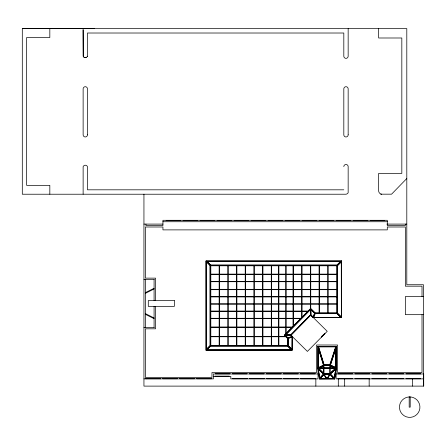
<?xml version="1.0" encoding="UTF-8"?>
<svg xmlns="http://www.w3.org/2000/svg" width="446" height="446" viewBox="0 0 446 446"><rect width="100%" height="100%" fill="white"/><g stroke="black" fill="none" stroke-linecap="round" stroke-linejoin="round"><path stroke-width="0.67" d="M335.654 369.076L334.467 378.13L335.654 369.076L330.464 373.96L334.467 378.13M334.695 377.834L335.414 372.51M335.598 371.178L335.86 368.424M334.678 378.994L336.122 368.173L330.051 374.055L323.729 374.055L318.02 368.173L323.813 374.055L329.968 374.027L334.678 378.933L319.47 378.994L318.02 368.173M319.47 378.933L334.678 378.871L336.156 368.206L329.968 373.965L336.122 368.173M329.705 364.923L335.632 346.776L318.511 346.776L324.086 364.923L329.705 364.895L324.086 364.895L318.511 346.776M213.411 376.418L230.838 376.418L230.794 378.871L318.02 378.871L318.02 346.425L336.122 346.425L329.968 365.28L336.195 368.173L336.195 346.453L317.948 346.453L317.948 368.173L336.195 368.173M336.195 346.453L330.04 365.28L323.74 365.28L317.948 346.453M330.358 365.073L335.899 348.332L335.899 367.649L330.358 365.073L335.899 367.649M330.425 365.073L335.899 348.332M311.007 309.574L310.985 315.054L313.064 317.1L314.692 313.209L311.007 309.574L314.636 313.27M313.064 317.1L314.692 313.209M313.226 317.624L315.066 313.22L337.265 313.22L341.614 317.563L313.226 317.624L310.672 315.105L310.628 308.961L315.066 313.22L310.684 308.9L284.76 335.197L288.027 338.336L288.027 345.806L210.373 345.806L210.373 265.426L206.03 261.083L206.03 350.149L292.37 350.149L287.943 345.806M341.524 260.994L337.182 265.342L210.456 265.342L210.456 345.89L206.113 350.233L206.113 260.994L341.524 260.994L341.524 317.647L313.287 317.647L315.066 313.22M313.767 317.39L315.339 313.477L336.992 313.477L340.828 317.39L313.767 317.39L340.828 317.307M83.129 28.622L83.129 56.19C83.815 58.08 86.786 58.08 87.472 56.19L87.472 33.015L343.816 33.015L343.816 56.19A2.174 2.174 0 0 0 345.99 58.359A2.174 2.174 0 0 0 348.159 56.19L348.159 28.611M87.254 56.597L87.472 56.19M329.8 374.339L323.991 374.278L327.057 378.621L329.8 374.278L323.991 374.278L320.2 378.559L326.628 378.621L323.757 374.545L326.628 378.621M320.2 378.559L333.909 378.621L327.47 378.621L330.046 374.601M318.494 369.115L319.671 378.097L323.339 373.96L318.494 369.115L323.339 373.96M320.2 378.621L323.757 374.607M381.436 194.172L380.968 194.172L391.571 194.172L406.802 178.511M285.429 334.879L310.377 309.574L285.429 334.879L290.853 334.84L310.477 315.054L290.915 334.901L285.49 334.94M285.434 335.503L290.915 335.409L291.823 336.301L290.853 335.464L285.434 335.503L287.926 337.962L291.823 336.301M287.926 337.962L285.496 335.442M310.728 315.043L290.903 335.152L307.405 351.42L327.23 331.311L310.728 315.043L310.684 308.9M284.76 335.197L290.959 335.091L292.347 336.457L292.286 350.233L287.943 345.89L287.999 338.274L284.877 335.136L290.965 335.214L310.79 315.105L310.745 308.961L284.877 335.258M310.985 315.054L313.12 317.045M206.286 349.452L210.116 345.617L210.116 265.615L210.205 345.617L206.286 349.452L206.286 261.78L206.37 349.452M206.03 350.149L210.456 345.806M206.816 349.976L210.646 346.063L287.754 346.063L291.584 349.976L206.816 349.976L291.584 349.893M206.816 261.25L210.646 265.086L336.992 265.086L340.828 261.25L336.992 265.169L210.646 265.169L206.816 261.25L340.828 261.25M337.182 265.426L341.524 261.083M210.373 265.426L337.265 265.426L341.614 261.083L341.614 317.563M341.357 316.861L337.438 313.031L337.438 265.615L341.357 261.78L341.357 316.861L341.274 261.78M337.438 313.031L337.522 265.615L341.357 261.78M330.151 368.429L330.151 373.458L335.398 368.513L329.789 373.709L324.002 373.709L318.723 368.513L323.64 373.436L323.64 368.429M145.39 292.615L154.082 288.267M145.39 293.34L154.082 288.991M318.238 367.638L323.439 365.073L318.238 348.398L318.238 367.638L318.238 348.398M317.948 368.173L323.813 365.28L318.02 346.425M323.813 365.38L318.02 368.273L336.122 368.273L329.968 365.38L323.813 365.252M323.59 365.659L323.59 368.073L318.962 368.073L323.952 365.48L329.839 365.48L335.141 368.073L330.202 368.073L330.202 365.648M318.962 368.073L323.59 365.759M287.943 338.336L292.347 336.457M288.283 345.617L288.2 338.603L292.113 337.003L292.113 349.452L288.2 345.617L292.113 349.452M85.76 57.59L86.201 57.456M319.42 378.515L319.269 376.502M84.534 28.622L406.802 28.611L406.802 284.738L423.46 284.738L423.7 386.113L143.941 386.113L143.941 194.222M84.645 28.611L22.3 28.661L22.3 194.222L345.678 194.222A2.799 2.799 0 0 0 348.159 192.717L348.159 166.642A2.174 2.174 0 0 0 345.99 164.474A2.174 2.174 0 0 0 343.816 166.642M22.3 28.661L94.613 28.611M343.816 189.818L87.472 189.818L87.472 166.642A2.353 2.353 0 0 0 83.129 166.642L83.129 194.222M162.941 221.734L387.301 221.734M143.941 224.093L162.941 224.093M386.86 224.093L406.802 224.093M206.03 261.083L341.614 261.083M206.816 261.334L340.828 261.334M143.941 279.581L154.355 279.581M423.46 296.573L405.353 296.573L405.353 314.675L423.46 314.675M315.066 313.304L337.182 313.304L337.182 265.342M340.828 317.39L336.992 313.56L315.339 313.477M143.941 327.37L154.355 327.37M292.113 337.003L292.03 349.452M210.456 345.89L287.943 345.89M318.511 346.804L335.632 346.776M323.952 365.581L329.839 365.581M318.962 367.972L335.141 367.972M318.723 368.429L335.398 368.429M318.723 368.513L335.398 368.513M215.407 373.575L229.891 373.575M232.422 373.575L246.906 373.575M249.442 373.575L263.921 373.575M266.457 373.575L280.941 373.575M283.472 373.575L297.956 373.575M300.493 373.575L314.976 373.575M338.118 373.575L352.596 373.575M355.133 373.575L369.617 373.575M372.148 373.575L386.632 373.575M389.168 373.575L403.652 373.575M406.183 373.575L420.667 373.575M215.407 373.664L229.891 373.664M232.422 373.664L246.906 373.664M249.442 373.664L263.921 373.664M266.457 373.664L280.941 373.664M283.472 373.664L297.956 373.664M300.493 373.664L314.976 373.664M338.118 373.664L352.596 373.664M355.133 373.664L369.617 373.664M372.148 373.664L386.632 373.664M389.168 373.664L403.652 373.664M406.183 373.664L420.667 373.664M318.02 373.965L213.417 373.965L213.417 378.871L143.941 378.871M336.122 373.965L423.7 373.965L423.7 378.871L336.122 378.871L336.122 346.425M145.937 378.481L160.415 378.481M162.952 378.481L177.436 378.481M179.967 378.481L194.45 378.481M196.987 378.481L211.471 378.481M232.784 378.481L247.268 378.481M249.805 378.481L264.283 378.481M266.82 378.481L281.303 378.481M283.834 378.481L298.318 378.481M300.855 378.481L315.339 378.481M338.118 378.481L352.596 378.481M355.133 378.481L369.617 378.481M372.148 378.481L386.632 378.481M389.168 378.481L403.652 378.481M406.183 378.481L420.667 378.481M145.937 378.57L160.415 378.57M162.952 378.57L177.436 378.57M179.967 378.57L194.45 378.57M196.987 378.57L211.471 378.57M232.784 378.57L247.268 378.57M249.805 378.57L264.283 378.57M266.82 378.57L281.303 378.57M283.834 378.57L298.318 378.57M300.855 378.57L315.339 378.57M338.118 378.57L352.596 378.57M355.133 378.57L369.617 378.57M372.148 378.57L386.632 378.57M389.168 378.57L403.652 378.57M406.183 378.57L420.667 378.57M145.937 378.754L160.415 378.754M84.84 57.59L83.993 57.244M330.202 365.748L335.141 368.073M145.39 313.61L154.082 317.959M145.39 314.335L154.082 318.684M324.409 333.268L324.928 333.775L321.471 337.154M324.755 333.948L324.521 333.714L321.321 336.663M337.182 313.22L341.524 317.647M206.113 260.994L210.456 265.426M206.286 261.78L210.205 265.615M291.584 349.976L287.754 346.063M329.968 373.965L334.712 378.91M333.909 378.621L329.8 374.278L327.057 378.621M83.346 56.597L83.129 30.122M318.282 369.182L318.639 371.841M318.818 373.174L319.091 375.17M317.987 368.206L319.436 378.91L323.813 374.088M310.377 309.574L310.477 315.054M423.672 373.965L423.7 386.113M422.011 296.573L422.011 286.181L405.353 286.181L405.353 226.992L387.301 226.992L387.301 229.885L162.941 229.885L162.941 226.992L145.39 226.992L145.39 278.131L155.531 278.131L155.531 300.576M422.011 314.675L422.011 372.522L337.572 372.522L337.572 345.003L316.571 345.003L316.571 372.522L211.967 372.522L211.967 377.428L145.39 377.428L145.39 328.819L155.531 328.819L155.531 306.374M420.667 373.486L420.667 373.848L406.183 373.848L406.183 373.486M420.667 378.392L420.667 378.754L406.183 378.754L406.183 378.392M412.556 378.871L412.556 386.113M410.203 396.946L410.203 407.148L409.183 407.148L409.183 396.946M405.353 224.093L405.353 225.542L387.301 225.542L387.301 220.291L162.941 220.291L162.941 225.542L145.937 225.542L145.937 224.093M403.652 373.486L403.652 373.848L389.168 373.848L389.168 373.486M403.652 378.392L403.652 378.754L389.168 378.754L389.168 378.392M386.632 373.486L386.632 373.848L372.148 373.848L372.148 373.486M386.632 378.392L386.632 378.754L372.148 378.754L372.148 378.392M384.764 220.681L370.28 220.681M378.654 28.611L378.654 37.994L401.829 37.994L401.829 173.405L378.654 173.405L378.654 190.788A3.451 3.451 0 0 0 381.051 194.071M369.617 373.486L369.617 373.848L355.133 373.848L355.133 373.486M369.617 378.392L369.617 378.754L355.133 378.754L355.133 378.392M369.16 378.871L369.16 386.113M367.749 220.681L353.265 220.681M352.596 373.486L352.596 373.848L338.118 373.848L338.118 373.486M352.596 378.392L352.596 378.754L338.118 378.754L338.118 378.392M350.729 220.681L336.251 220.681M344.68 378.871L344.68 386.113M338.297 378.871L338.297 386.113M337.265 265.426L337.265 313.22M335.827 348.332L335.827 367.649M333.714 220.681L319.23 220.681M329.839 365.48L329.839 368.073L323.952 368.073L323.952 365.48M329.789 368.429L329.789 373.798L324.002 373.798L324.002 368.429M316.699 220.681L302.215 220.681M315.852 378.871L315.852 386.113M315.339 378.392L315.339 378.754L300.855 378.754L300.855 378.392M314.976 373.486L314.976 373.848L300.493 373.848L300.493 373.486M299.679 220.681L285.195 220.681M298.318 378.392L298.318 378.754L283.834 378.754L283.834 378.392M297.956 373.486L297.956 373.848L283.472 373.848L283.472 373.486M293.373 296.925L293.373 303.804L301.702 303.804L301.702 296.925L278.889 296.925L278.889 303.804L285.769 303.804L285.769 296.925M293.011 296.925L293.011 303.804L286.131 303.804L286.131 296.925M282.664 220.681L268.18 220.681M281.303 378.392L281.303 378.754L266.82 378.754L266.82 378.392M280.941 373.486L280.941 373.848L266.457 373.848L266.457 373.486M265.643 220.681L251.165 220.681M264.283 378.392L264.283 378.754L249.805 378.754L249.805 378.392M263.921 373.486L263.921 373.848L249.442 373.848L249.442 373.486M248.628 220.681L234.144 220.681M247.268 378.392L247.268 378.754L232.784 378.754L232.784 378.392M246.906 373.486L246.906 373.848L232.422 373.848L232.422 373.486M231.613 220.681L217.13 220.681M229.891 373.486L229.891 373.848L215.407 373.848L215.407 373.486M229.283 376.117L214.805 376.117M214.593 220.681L200.109 220.681M211.471 378.392L211.471 378.754L196.987 378.754L196.987 378.392M197.578 220.681L183.094 220.681M194.45 378.392L194.45 378.754L179.967 378.754L179.967 378.392M180.558 220.681L166.079 220.681M177.436 378.392L177.436 378.754L162.952 378.754L162.952 378.392M160.415 378.392L160.415 378.871M154.082 279.581L154.082 300.576M154.082 306.374L154.082 327.37M145.937 378.392L145.937 378.871M145.39 279.581L145.39 327.37M49.829 28.655L49.829 37.509L26.654 37.509L26.654 185.369L49.829 185.369L49.829 194.222M285.769 333.658L284.247 335.202L285.451 336.39L278.889 336.39L278.889 327.336L285.769 327.336L285.769 333.658M291.996 327.336L286.131 333.29L286.131 327.336L291.996 327.336M293.011 326.31L292.353 326.979L286.131 326.979L286.131 318.65L293.011 318.65L293.011 326.31M300.565 318.65L293.373 325.942L293.373 318.65L300.565 318.65M301.702 317.496L300.922 318.288L293.373 318.288L293.373 311.408L301.702 311.408L301.702 317.496M307.707 311.408L302.059 317.128L302.059 311.408L307.707 311.408M310.388 308.682L308.063 311.046L302.059 311.046L302.059 304.166L310.388 304.166L310.388 308.682M409.696 396.912L408.358 397.001A10.236 10.236 0 0 0 401.06 412.65A10.236 10.236 0 0 0 418.326 412.65A10.236 10.236 0 0 0 411.028 397.001L409.696 396.912M219.148 265.788L210.819 265.788L210.819 274.117L219.148 274.117L219.148 265.788M227.839 265.788L219.51 265.788L219.51 274.117L227.839 274.117L227.839 265.788M236.525 265.788L228.201 265.788L228.201 274.117L236.525 274.117L236.525 265.788M245.216 265.788L236.887 265.788L236.887 274.117L245.216 274.117L245.216 265.788M253.908 265.788L245.579 265.788L245.579 274.117L253.908 274.117L253.908 265.788M262.594 265.788L254.27 265.788L254.27 274.117L262.594 274.117L262.594 265.788M271.285 265.788L262.956 265.788L262.956 274.117L271.285 274.117L271.285 265.788M278.527 265.788L271.647 265.788L271.647 274.117L278.527 274.117L278.527 265.788M285.769 265.788L278.889 265.788L278.889 274.117L285.769 274.117L285.769 265.788M293.011 265.788L286.131 265.788L286.131 274.117L293.011 274.117L293.011 265.788M301.702 265.788L293.373 265.788L293.373 274.117L301.702 274.117L301.702 265.788M310.388 265.788L302.059 265.788L302.059 274.117L310.388 274.117L310.388 265.788M319.08 265.788L310.75 265.788L310.75 274.117L319.08 274.117L319.08 265.788M327.771 265.788L319.442 265.788L319.442 274.117L327.771 274.117L327.771 265.788M336.819 265.788L328.128 265.788L328.128 274.117L336.819 274.117L336.819 265.788M219.148 274.48L210.819 274.48L210.819 281.354L219.148 281.354L219.148 274.48M227.839 274.48L219.51 274.48L219.51 281.354L227.839 281.354L227.839 274.48M236.525 274.48L228.201 274.48L228.201 281.354L236.525 281.354L236.525 274.48M245.216 274.48L236.887 274.48L236.887 281.354L245.216 281.354L245.216 274.48M253.908 274.48L245.579 274.48L245.579 281.354L253.908 281.354L253.908 274.48M262.594 274.48L254.27 274.48L254.27 281.354L262.594 281.354L262.594 274.48M271.285 274.48L262.956 274.48L262.956 281.354L271.285 281.354L271.285 274.48M278.527 274.48L271.647 274.48L271.647 281.354L278.527 281.354L278.527 274.48M285.769 274.48L278.889 274.48L278.889 281.354L285.769 281.354L285.769 274.48M293.011 274.48L286.131 274.48L286.131 281.354L293.011 281.354L293.011 274.48M301.702 274.48L293.373 274.48L293.373 281.354L301.702 281.354L301.702 274.48M310.388 274.48L302.059 274.48L302.059 281.354L310.388 281.354L310.388 274.48M319.08 274.48L310.75 274.48L310.75 281.354L319.08 281.354L319.08 274.48M327.771 274.48L319.442 274.48L319.442 281.354L327.771 281.354L327.771 274.48M336.819 274.48L328.128 274.48L328.128 281.354L336.819 281.354L336.819 274.48M219.148 281.716L210.819 281.716L210.819 289.32L219.148 289.32L219.148 281.716M227.839 281.716L219.51 281.716L219.51 289.32L227.839 289.32L227.839 281.716M236.525 281.716L228.201 281.716L228.201 289.32L236.525 289.32L236.525 281.716M245.216 281.716L236.887 281.716L236.887 289.32L245.216 289.32L245.216 281.716M253.908 281.716L245.579 281.716L245.579 289.32L253.908 289.32L253.908 281.716M262.594 281.716L254.27 281.716L254.27 289.32L262.594 289.32L262.594 281.716M271.285 281.716L262.956 281.716L262.956 289.32L271.285 289.32L271.285 281.716M278.527 281.716L271.647 281.716L271.647 289.32L278.527 289.32L278.527 281.716M285.769 281.716L278.889 281.716L278.889 289.32L285.769 289.32L285.769 281.716M293.011 281.716L286.131 281.716L286.131 289.32L293.011 289.32L293.011 281.716M301.702 281.716L293.373 281.716L293.373 289.32L301.702 289.32L301.702 281.716M310.388 281.716L302.059 281.716L302.059 289.32L310.388 289.32L310.388 281.716M319.08 281.716L310.75 281.716L310.75 289.32L319.08 289.32L319.08 281.716M327.771 281.716L319.442 281.716L319.442 289.32L327.771 289.32L327.771 281.716M336.819 281.716L328.128 281.716L328.128 289.32L336.819 289.32L336.819 281.716M219.148 289.683L210.819 289.683L210.819 296.562L219.148 296.562L219.148 289.683M227.839 289.683L219.51 289.683L219.51 296.562L227.839 296.562L227.839 289.683M236.525 289.683L228.201 289.683L228.201 296.562L236.525 296.562L236.525 289.683M245.216 289.683L236.887 289.683L236.887 296.562L245.216 296.562L245.216 289.683M253.908 289.683L245.579 289.683L245.579 296.562L253.908 296.562L253.908 289.683M262.594 289.683L254.27 289.683L254.27 296.562L262.594 296.562L262.594 289.683M271.285 289.683L262.956 289.683L262.956 296.562L271.285 296.562L271.285 289.683M278.527 289.683L271.647 289.683L271.647 296.562L278.527 296.562L278.527 289.683M285.769 289.683L278.889 289.683L278.889 296.562L285.769 296.562L285.769 289.683M293.011 289.683L286.131 289.683L286.131 296.562L293.011 296.562L293.011 289.683M301.702 289.683L293.373 289.683L293.373 296.562L301.702 296.562L301.702 289.683M310.388 289.683L302.059 289.683L302.059 296.562L310.388 296.562L310.388 289.683M319.08 289.683L310.75 289.683L310.75 296.562L319.08 296.562L319.08 289.683M327.771 289.683L319.442 289.683L319.442 296.562L327.771 296.562L327.771 289.683M336.819 289.683L328.128 289.683L328.128 296.562L336.819 296.562L336.819 289.683M219.148 296.925L210.819 296.925L210.819 303.804L219.148 303.804L219.148 296.925M227.839 296.925L219.51 296.925L219.51 303.804L227.839 303.804L227.839 296.925M236.525 296.925L228.201 296.925L228.201 303.804L236.525 303.804L236.525 296.925M245.216 296.925L236.887 296.925L236.887 303.804L245.216 303.804L245.216 296.925M253.908 296.925L245.579 296.925L245.579 303.804L253.908 303.804L253.908 296.925M262.594 296.925L254.27 296.925L254.27 303.804L262.594 303.804L262.594 296.925M271.285 296.925L262.956 296.925L262.956 303.804L271.285 303.804L271.285 296.925M278.527 296.925L271.647 296.925L271.647 303.804L278.527 303.804L278.527 296.925M310.388 296.925L302.059 296.925L302.059 303.804L310.388 303.804L310.388 296.925M319.08 296.925L310.75 296.925L310.75 303.804L319.08 303.804L319.08 296.925M327.771 296.925L319.442 296.925L319.442 303.804L327.771 303.804L327.771 296.925M336.819 296.925L328.128 296.925L328.128 303.804L336.819 303.804L336.819 296.925M174.358 300.576L148.289 300.576L148.289 306.374L174.358 306.374L174.358 300.576M219.148 304.166L210.819 304.166L210.819 311.046L219.148 311.046L219.148 304.166M227.839 304.166L219.51 304.166L219.51 311.046L227.839 311.046L227.839 304.166M236.525 304.166L228.201 304.166L228.201 311.046L236.525 311.046L236.525 304.166M245.216 304.166L236.887 304.166L236.887 311.046L245.216 311.046L245.216 304.166M253.908 304.166L245.579 304.166L245.579 311.046L253.908 311.046L253.908 304.166M262.594 304.166L254.27 304.166L254.27 311.046L262.594 311.046L262.594 304.166M271.285 304.166L262.956 304.166L262.956 311.046L271.285 311.046L271.285 304.166M278.527 304.166L271.647 304.166L271.647 311.046L278.527 311.046L278.527 304.166M285.769 304.166L278.889 304.166L278.889 311.046L285.769 311.046L285.769 304.166M293.011 304.166L286.131 304.166L286.131 311.046L293.011 311.046L293.011 304.166M301.702 304.166L293.373 304.166L293.373 311.046L301.702 311.046L301.702 304.166M319.08 304.166L310.75 304.166L310.75 308.454L315.216 312.858L319.08 312.858L319.08 304.166M327.771 304.166L319.442 304.166L319.442 312.858L327.771 312.858L327.771 304.166M336.819 304.166L328.128 304.166L328.128 312.858L336.819 312.858L336.819 304.166M219.148 311.408L210.819 311.408L210.819 318.288L219.148 318.288L219.148 311.408M227.839 311.408L219.51 311.408L219.51 318.288L227.839 318.288L227.839 311.408M236.525 311.408L228.201 311.408L228.201 318.288L236.525 318.288L236.525 311.408M245.216 311.408L236.887 311.408L236.887 318.288L245.216 318.288L245.216 311.408M253.908 311.408L245.579 311.408L245.579 318.288L253.908 318.288L253.908 311.408M262.594 311.408L254.27 311.408L254.27 318.288L262.594 318.288L262.594 311.408M271.285 311.408L262.956 311.408L262.956 318.288L271.285 318.288L271.285 311.408M278.527 311.408L271.647 311.408L271.647 318.288L278.527 318.288L278.527 311.408M285.769 311.408L278.889 311.408L278.889 318.288L285.769 318.288L285.769 311.408M293.011 311.408L286.131 311.408L286.131 318.288L293.011 318.288L293.011 311.408M219.148 318.65L210.819 318.65L210.819 326.979L219.148 326.979L219.148 318.65M227.839 318.65L219.51 318.65L219.51 326.979L227.839 326.979L227.839 318.65M236.525 318.65L228.201 318.65L228.201 326.979L236.525 326.979L236.525 318.65M245.216 318.65L236.887 318.65L236.887 326.979L245.216 326.979L245.216 318.65M253.908 318.65L245.579 318.65L245.579 326.979L253.908 326.979L253.908 318.65M262.594 318.65L254.27 318.65L254.27 326.979L262.594 326.979L262.594 318.65M271.285 318.65L262.956 318.65L262.956 326.979L271.285 326.979L271.285 318.65M278.527 318.65L271.647 318.65L271.647 326.979L278.527 326.979L278.527 318.65M285.769 318.65L278.889 318.65L278.889 326.979L285.769 326.979L285.769 318.65M219.148 327.336L210.819 327.336L210.819 336.39L219.148 336.39L219.148 327.336M227.839 327.336L219.51 327.336L219.51 336.39L227.839 336.39L227.839 327.336M236.525 327.336L228.201 327.336L228.201 336.39L236.525 336.39L236.525 327.336M245.216 327.336L236.887 327.336L236.887 336.39L245.216 336.39L245.216 327.336M253.908 327.336L245.579 327.336L245.579 336.39L253.908 336.39L253.908 327.336M262.594 327.336L254.27 327.336L254.27 336.39L262.594 336.39L262.594 327.336M271.285 327.336L262.956 327.336L262.956 336.39L271.285 336.39L271.285 327.336M278.527 327.336L271.647 327.336L271.647 336.39L278.527 336.39L278.527 327.336M219.148 336.752L210.819 336.752L210.819 345.444L219.148 345.444L219.148 336.752M227.839 336.752L219.51 336.752L219.51 345.444L227.839 345.444L227.839 336.752M236.525 336.752L228.201 336.752L228.201 345.444L236.525 345.444L236.525 336.752M245.216 336.752L236.887 336.752L236.887 345.444L245.216 345.444L245.216 336.752M253.908 336.752L245.579 336.752L245.579 345.444L253.908 345.444L253.908 336.752M262.594 336.752L254.27 336.752L254.27 345.444L262.594 345.444L262.594 336.752M271.285 336.752L262.956 336.752L262.956 345.444L271.285 345.444L271.285 336.752M278.527 336.752L271.647 336.752L271.647 345.444L278.527 345.444L278.527 336.752M285.819 336.752L278.889 336.752L278.889 345.444L287.581 345.444L287.581 338.486L285.819 336.752M348.159 134.792L348.159 88.882A2.174 2.174 0 0 0 345.99 86.708A2.174 2.174 0 0 0 343.816 88.882L343.816 134.792A2.174 2.174 0 0 0 345.99 136.967A2.174 2.174 0 0 0 348.159 134.792M87.472 134.792L87.472 88.882A2.174 2.174 0 0 0 85.297 86.708A2.174 2.174 0 0 0 83.129 88.882L83.129 134.792A2.174 2.174 0 0 0 85.297 136.967A2.174 2.174 0 0 0 87.472 134.792"/></g></svg>
